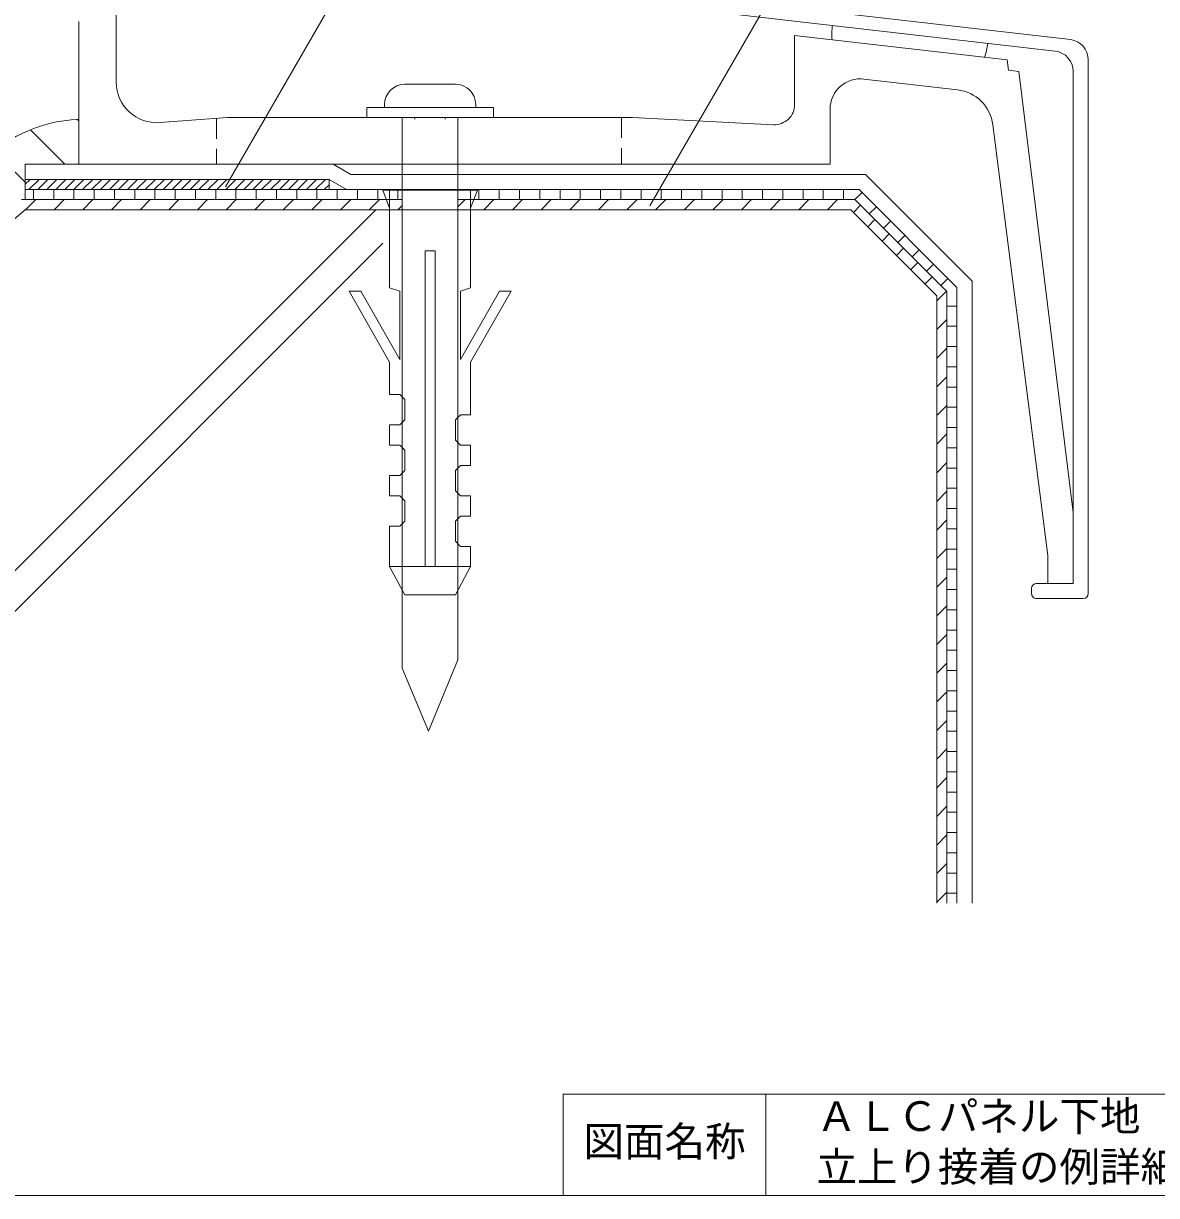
# Model space of a CAD drawing. Units: millimetres on the paper. Extents: x -135 to 135, y -94 to 92.
# Drawn here: x -38.3 to 73.6, y -88 to 27.8 of the extents above; entities that cross this region are included whole.
import ezdxf
from ezdxf.enums import TextEntityAlignment as Align

# ---------------------------------------------------------------- set-up
doc = ezdxf.new("R2010")
doc.units = ezdxf.units.MM
doc.linetypes.add('DASHED2', pattern=[3, 2, -1])
for name, color, linetype, lineweight in [('1-2_ハッチング', 4, 'Continuous', 9), ('1-4_リベットルーフ', 6, 'Continuous', 18), ('1-6_アンカー類', 4, 'Continuous', 9), ('1-7_設備', 3, 'Continuous', 18), ('1-8_下地など', 33, 'Continuous', 18), ('1-A_元図・躯体', 7, 'Continuous', 18), ('1-B_その他', 5, 'Continuous', 18), ('1-C_アンカー類②', 4, 'Continuous', 9), ('1-D_設備②', 134, 'Continuous', 18), ('1-E', 4, 'Continuous', 9), ('E-E', 7, 'Continuous', 18), ('F-F', 7, 'Continuous', 18)]:
    doc.layers.add(name, color=color, linetype=linetype, lineweight=lineweight)
doc.styles.add('ＭＳ ゴシック', font='')
doc.styles.get('ＭＳ ゴシック').set_extended_font_data('MS Gothic')

msp = doc.modelspace()

# ---------------------------------------------------------------- linework, layer by layer
at = {"layer": '1-2_ハッチング'}
for p, q in [((-33.011, 18.303), (-32.849, 18.141)), ((-37.63, 17.265), (-34.236, 13.871)), ((-41.217, 15.195), (-38.129, 12.108))]:
    msp.add_line(p, q, dxfattribs=at)
msp.add_arc((-32.133, 3.596), 14.733, 92.78438, 181.33033, dxfattribs=at)
at = {"layer": '1-4_リベットルーフ'}
for p, q in [((-38.129, 12.371), (-38.129, 13.871)), ((-7.727, 13.871), (-38.129, 13.871)), ((-7.727, 13.871), (-5.995, 12.871)), ((-5.995, 12.871), (44.834, 12.871)), ((55.385, 2.321), (44.834, 12.871)), ((-8.129, 12.371), (-38.129, 12.371)), ((53.885, 1.699), (44.213, 11.371)), ((55.385, 2.321), (55.385, -59.12)), ((53.885, 1.699), (53.885, -59.12))]:
    msp.add_line(p, q, dxfattribs=at)
msp.add_lwpolyline([(-8.129, 12.371), (-6.397, 11.371), (44.213, 11.371)], dxfattribs=at)
at = {"layer": '1-6_アンカー類'}
for p, q in [((4.351, 21.771), (-0.648, 21.771)), ((-2.648, 19.771), (-2.648, 19.471)), ((6.352, 19.771), (6.352, 19.471)), ((-4.398, 19.471), (8.101, 19.471)), ((-4.398, 19.471), (-4.398, 18.471)), ((8.101, 19.471), (8.101, 18.471)), ((-4.398, 18.471), (8.101, 18.471)), ((-0.899, 18.471), (-0.899, -35.896)), ((3.352, 18.471), (3.352, 18.371)), ((4.602, 18.471), (4.602, -35.1)), ((1.687, -42.137), (4.602, -35.1)), ((1.687, -42.137), (-0.899, -35.896))]:
    msp.add_line(p, q, dxfattribs=at)
msp.add_lwpolyline([(3.352, 18.471), (0.352, 18.471), (0.352, 18.371)], dxfattribs=at)
for centre, start, end in [((-0.648, 19.771), 90, 180), ((4.351, 19.771), 0, 90)]:
    msp.add_arc(centre, 2, start, end, dxfattribs=at)
at = {"layer": '1-7_設備'}
for p, q in [((-60.919, 40.714), (65.081, 26.174)), ((-59.419, 39.232), (63.581, 25.039)), ((66.852, 24.187), (66.852, -28.529)), ((65.352, 23.052), (65.352, -27.529)), ((3.352, 18.471), (3.352, 18.321)), ((61.752, -27.529), (65.352, -27.529)), ((61.252, -28.029), (61.252, -28.529)), ((66.352, -29.029), (61.752, -29.029))]:
    msp.add_line(p, q, dxfattribs=at)
msp.add_lwpolyline([(3.352, 18.471), (0.352, 18.471), (0.352, 18.321)], dxfattribs=at)
for centre, radius, start, end in [((64.852, 24.187), 2, 0, 83.4174), ((63.352, 23.052), 2, 0, 83.4174), ((61.752, -28.029), 0.5, 90, 180), ((61.752, -28.529), 0.5, 179.99988, 270.00011), ((66.352, -28.529), 0.5, 270.00011, 359.99976)]:
    msp.add_arc(centre, radius, start, end, dxfattribs=at)
at = {"layer": '1-8_下地など'}
for p, q in [((-38.129, 10.371), (-38.129, 11.371)), ((-0.899, 11.371), (-38.129, 11.371)), ((-37.322, 10.371), (-37.322, 11.371)), ((-35.322, 10.371), (-35.322, 11.371)), ((-33.322, 10.371), (-33.322, 11.371)), ((-31.322, 10.371), (-31.322, 11.371)), ((-29.322, 10.371), (-29.322, 11.371)), ((-27.322, 10.371), (-27.322, 11.371)), ((-25.322, 10.371), (-25.322, 11.371)), ((-23.322, 10.371), (-23.322, 11.371)), ((-21.322, 10.371), (-21.322, 11.371)), ((-19.322, 10.371), (-19.322, 11.371)), ((-17.322, 10.371), (-17.322, 11.371)), ((-15.322, 10.371), (-15.322, 11.371)), ((-13.322, 10.371), (-13.322, 11.371)), ((-11.322, 10.371), (-11.322, 11.371)), ((-9.322, 10.371), (-9.322, 11.371)), ((-7.322, 10.371), (-7.322, 11.371)), ((-5.322, 10.371), (-5.322, 11.371)), ((-3.322, 10.371), (-3.322, 11.371)), ((-1.322, 10.371), (-1.322, 11.371)), ((44.213, 11.371), (4.602, 11.371)), ((6.678, 10.371), (6.678, 11.371)), ((8.678, 10.371), (8.678, 11.371)), ((10.678, 10.371), (10.678, 11.371)), ((12.678, 10.371), (12.678, 11.371)), ((14.678, 10.371), (14.678, 11.371)), ((16.678, 10.371), (16.678, 11.371)), ((18.678, 10.371), (18.678, 11.371)), ((20.678, 10.371), (20.678, 11.371)), ((22.678, 10.371), (22.678, 11.371)), ((24.678, 10.371), (24.678, 11.371)), ((26.678, 10.371), (26.678, 11.371)), ((28.678, 10.371), (28.678, 11.371)), ((30.678, 10.371), (30.678, 11.371)), ((32.678, 10.371), (32.678, 11.371)), ((34.678, 10.371), (34.678, 11.371)), ((36.678, 10.371), (36.678, 11.371)), ((38.678, 10.371), (38.678, 11.371)), ((40.678, 10.371), (40.678, 11.371)), ((42.678, 10.371), (42.678, 11.371)), ((43.799, 10.371), (44.506, 11.078)), ((53.885, 1.699), (44.213, 11.371)), ((-0.899, 10.371), (-38.129, 10.371)), ((43.799, 10.371), (4.602, 10.371)), ((52.885, 1.285), (43.799, 10.371)), ((45.213, 8.957), (45.92, 9.664)), ((46.627, 7.542), (47.334, 8.249)), ((48.041, 6.128), (48.749, 6.835)), ((49.456, 4.714), (50.163, 5.421)), ((50.87, 3.3), (51.577, 4.007)), ((52.284, 1.886), (52.991, 2.593)), ((52.885, 1.285), (52.885, -59.12)), ((53.885, 1.699), (53.885, -59.12)), ((52.885, -0.142), (53.885, -0.142)), ((52.885, -2.142), (53.885, -2.142)), ((52.885, -4.142), (53.885, -4.142)), ((52.885, -6.142), (53.885, -6.142)), ((52.885, -8.142), (53.885, -8.142)), ((52.885, -10.142), (53.885, -10.142)), ((52.885, -12.142), (53.885, -12.142)), ((52.885, -14.142), (53.885, -14.142)), ((52.885, -16.142), (53.885, -16.142)), ((52.885, -18.142), (53.885, -18.142)), ((52.885, -20.142), (53.885, -20.142)), ((52.885, -22.142), (53.885, -22.142)), ((52.885, -24.142), (53.885, -24.142)), ((52.885, -26.142), (53.885, -26.142)), ((52.885, -28.142), (53.885, -28.142)), ((52.885, -30.142), (53.885, -30.142)), ((52.885, -32.142), (53.885, -32.142)), ((52.885, -34.142), (53.885, -34.142)), ((52.885, -36.142), (53.885, -36.142)), ((52.885, -38.142), (53.885, -38.142)), ((52.885, -40.142), (53.885, -40.142)), ((52.885, -42.142), (53.885, -42.142)), ((52.885, -44.142), (53.885, -44.142)), ((52.885, -46.142), (53.885, -46.142)), ((52.885, -48.142), (53.885, -48.142)), ((52.885, -50.142), (53.885, -50.142)), ((52.885, -52.142), (53.885, -52.142)), ((52.885, -54.142), (53.885, -54.142)), ((52.885, -56.142), (53.885, -56.142)), ((52.885, -58.142), (53.885, -58.142))]:
    msp.add_line(p, q, dxfattribs=at)
at = {"layer": '1-A_元図・躯体'}
for p, q in [((-48.182, 0.819), (-38.129, 9.371)), ((-48.182, -35.307), (-3.519, 9.371)), ((43.385, 9.371), (-38.129, 9.371)), ((51.885, 0.871), (43.385, 9.371)), ((-48.182, -39.309), (-2.827, 6.06)), ((51.885, 0.871), (51.885, -59.12))]:
    msp.add_line(p, q, dxfattribs=at)
at = {"layer": '1-B_その他'}
for p, q in [((-38.129, 11.897), (-37.655, 12.371)), ((-38.129, 12.371), (-38.129, 11.371)), ((-37.771, 11.371), (-36.771, 12.371)), ((-36.888, 11.371), (-35.888, 12.371)), ((-36.004, 11.371), (-35.004, 12.371)), ((-35.12, 11.371), (-34.12, 12.371)), ((-34.236, 11.371), (-33.236, 12.371)), ((-33.352, 11.371), (-32.352, 12.371)), ((-32.468, 11.371), (-31.468, 12.371)), ((-31.584, 11.371), (-30.584, 12.371)), ((-30.7, 11.371), (-29.7, 12.371)), ((-29.816, 11.371), (-28.816, 12.371)), ((-28.933, 11.371), (-27.933, 12.371)), ((-28.049, 11.371), (-27.049, 12.371)), ((-27.165, 11.371), (-26.165, 12.371)), ((-26.281, 11.371), (-25.281, 12.371)), ((-25.397, 11.371), (-24.397, 12.371)), ((-24.513, 11.371), (-23.513, 12.371)), ((-23.629, 11.371), (-22.629, 12.371)), ((-22.745, 11.371), (-21.745, 12.371)), ((-21.862, 11.371), (-20.862, 12.371)), ((-20.978, 11.371), (-19.978, 12.371)), ((-20.094, 11.371), (-19.094, 12.371)), ((-19.21, 11.371), (-18.21, 12.371)), ((-18.326, 11.371), (-17.326, 12.371)), ((-17.442, 11.371), (-16.442, 12.371)), ((-16.558, 11.371), (-15.558, 12.371)), ((-15.674, 11.371), (-14.674, 12.371)), ((-14.79, 11.371), (-13.79, 12.371)), ((-13.907, 11.371), (-12.907, 12.371)), ((-13.023, 11.371), (-12.023, 12.371)), ((-12.139, 11.371), (-11.139, 12.371)), ((-11.255, 11.371), (-10.255, 12.371)), ((-10.371, 11.371), (-9.371, 12.371)), ((-9.487, 11.371), (-8.487, 12.371)), ((-8.603, 11.371), (-8.129, 11.845)), ((-17.157, 11.371), (-38.129, 11.371))]:
    msp.add_line(p, q, dxfattribs=at)
msp.add_lwpolyline([(-38.129, 11.371), (-8.129, 11.371), (-8.129, 12.371), (-38.129, 12.371)], dxfattribs=at)
at = {"layer": '1-C_アンカー類②'}
for p, q in [((-2.149, 9.53), (-2.83, 11.321)), ((-2.83, 11.321), (6.533, 11.321)), ((-2.149, 11.321), (-2.149, 1.67)), ((5.851, 9.53), (6.533, 11.321)), ((5.851, 11.321), (5.851, 1.67)), ((1.351, 5.321), (2.351, 5.321)), ((1.351, 5.321), (1.351, -25.879)), ((2.351, 5.321), (2.351, -25.879)), ((-4.996, 1.321), (-6.149, 1.321)), ((-6.149, 1.321), (-2.149, -5.679)), ((-4.996, 1.321), (-1.149, -5.413)), ((-1.149, 1.321), (-2.149, 1.67)), ((-1.149, 1.321), (-1.149, -5.413)), ((4.851, 1.321), (5.851, 1.67)), ((8.699, 1.321), (4.851, -5.413)), ((4.851, 1.321), (4.851, -5.413)), ((9.851, 1.321), (5.851, -5.679)), ((8.699, 1.321), (9.851, 1.321)), ((-2.149, -5.679), (-2.149, -8.879)), ((5.851, -5.679), (5.851, -10.879)), ((-1.149, -8.879), (-2.149, -8.879)), ((-1.149, -8.879), (-0.649, -9.379)), ((-0.649, -9.379), (-0.649, -11.379)), ((-0.649, -11.379), (-1.149, -11.879)), ((4.851, -10.879), (4.351, -11.379)), ((4.351, -11.379), (4.351, -13.379)), ((4.851, -10.879), (5.851, -10.879)), ((-1.149, -11.879), (-2.149, -11.879)), ((-2.149, -11.879), (-2.149, -13.879)), ((-1.149, -13.879), (-2.149, -13.879)), ((4.351, -13.379), (4.851, -13.879)), ((4.851, -13.879), (5.851, -13.879)), ((5.851, -13.879), (5.851, -15.879)), ((4.851, -15.879), (4.351, -16.379)), ((4.851, -15.879), (5.851, -15.879)), ((-1.149, -16.879), (-2.149, -16.879)), ((-2.149, -16.879), (-2.149, -18.879)), ((-0.649, -16.379), (-1.149, -16.879)), ((4.351, -16.379), (4.351, -18.379)), ((4.351, -18.379), (4.851, -18.879)), ((-1.149, -18.879), (-2.149, -18.879)), ((-1.149, -18.879), (-0.649, -19.379)), ((-0.649, -19.379), (-0.649, -21.379)), ((4.851, -18.879), (5.851, -18.879)), ((5.851, -18.879), (5.851, -20.879)), ((-1.149, -21.879), (-2.149, -21.879)), ((-2.149, -21.879), (-2.149, -25.879)), ((-0.649, -21.379), (-1.149, -21.879)), ((4.851, -20.879), (4.351, -21.379)), ((4.351, -21.379), (4.351, -23.379)), ((4.851, -20.879), (5.851, -20.879)), ((4.351, -23.379), (4.851, -23.879)), ((4.851, -23.879), (5.851, -23.879)), ((5.851, -23.879), (5.851, -25.879)), ((-2.149, -25.879), (5.851, -25.879)), ((-2.149, -25.879), (-0.649, -28.679)), ((5.851, -25.879), (4.351, -28.679)), ((-0.649, -28.679), (4.351, -28.679))]:
    msp.add_line(p, q, dxfattribs=at)
msp.add_lwpolyline([(-1.149, -13.879), (-0.649, -14.379), (-0.649, -16.379)], dxfattribs=at)
at = {"layer": '1-D_設備②'}
for p, q in [((-29.149, 21.972), (-29.149, 33.829)), ((-32.849, 27.975), (-32.849, 13.871)), ((37.852, 19.773), (37.852, 26.599)), ((53.92, 21.222), (44.696, 22.286)), ((41.352, 19.306), (41.352, 13.871)), ((-24.859, 17.983), (-18.149, 18.471)), ((0.352, 18.471), (-18.149, 18.471)), ((21.852, 18.471), (3.352, 18.471)), ((35.752, 17.776), (21.852, 18.471)), ((57.429, 17.754), (62.852, -24.766)), ((41.352, 13.871), (-32.849, 13.871)), ((62.852, -24.766), (62.852, -27.529)), ((65.352, -27.529), (62.852, -27.529))]:
    msp.add_line(p, q, dxfattribs=at)
at = {"layer": '1-D_設備②', "linetype": 'DASHED2'}
for p, q in [((-19.249, 18.391), (-19.249, 13.871)), ((20.752, 18.471), (20.752, 13.871))]:
    msp.add_line(p, q, dxfattribs=at)
at = {"layer": '1-D_設備②'}
for points in [[(37.852, 26.599), (58.827, 24.179), (58.964, 23.157), (59.989, 23.038)], [(59.989, 23.038), (65.352, -20.529), (65.352, -27.529)]]:
    msp.add_lwpolyline(points, dxfattribs=at)
for centre, radius, start, end in [((47.386, 26.694), 5.862, 171.34537, 185.10274), ((51.105, 26.469), 5.862, 339.70668, 353.51074), ((44.352, 19.306), 3, 83.41884, 180), ((-25.149, 21.972), 4, 180, 274.15941), ((53.462, 17.248), 4, 7.26692, 83.41862), ((35.852, 19.773), 2, 267.13757, 0)]:
    msp.add_arc(centre, radius, start, end, dxfattribs=at)
at = {"layer": '1-E'}
for p, q in [((-0.899, 10.371), (-38.497, 10.371)), ((-38.105, 9.371), (-37.105, 10.371)), ((-35.276, 9.371), (-34.276, 10.371)), ((-32.448, 9.371), (-31.448, 10.371)), ((-29.619, 9.371), (-28.619, 10.371)), ((-26.791, 9.371), (-25.791, 10.371)), ((-23.962, 9.371), (-22.962, 10.371)), ((-21.134, 9.371), (-20.134, 10.371)), ((-18.306, 9.371), (-17.306, 10.371)), ((-15.477, 9.371), (-14.477, 10.371)), ((-12.649, 9.371), (-11.649, 10.371)), ((-9.82, 9.371), (-8.82, 10.371)), ((-6.992, 9.371), (-5.992, 10.371)), ((-4.163, 9.371), (-3.163, 10.371)), ((-1.335, 9.371), (-0.899, 9.807)), ((4.602, 9.651), (5.322, 10.371)), ((43.799, 10.371), (4.602, 10.371)), ((7.15, 9.371), (8.15, 10.371)), ((9.979, 9.371), (10.979, 10.371)), ((12.807, 9.371), (13.807, 10.371)), ((15.636, 9.371), (16.636, 10.371)), ((18.464, 9.371), (19.464, 10.371)), ((21.292, 9.371), (22.292, 10.371)), ((24.121, 9.371), (25.121, 10.371)), ((26.949, 9.371), (27.949, 10.371)), ((29.778, 9.371), (30.778, 10.371)), ((32.606, 9.371), (33.606, 10.371)), ((35.435, 9.371), (36.435, 10.371)), ((38.263, 9.371), (39.263, 10.371)), ((41.091, 9.371), (42.091, 10.371)), ((43.652, 9.103), (44.359, 9.81)), ((52.885, 1.285), (43.799, 10.371)), ((45.066, 7.689), (45.774, 8.396)), ((46.481, 6.275), (47.188, 6.982)), ((47.895, 4.861), (48.602, 5.568)), ((49.309, 3.446), (50.016, 4.153)), ((50.723, 2.032), (51.43, 2.739)), ((51.885, 0.365), (52.845, 1.325)), ((52.885, 1.285), (52.885, -59.12)), ((51.885, -2.463), (52.885, -1.463)), ((51.885, -5.292), (52.885, -4.292)), ((51.885, -8.12), (52.885, -7.12)), ((51.885, -10.949), (52.885, -9.949)), ((51.885, -13.777), (52.885, -12.777)), ((51.885, -16.606), (52.885, -15.606)), ((51.885, -19.434), (52.885, -18.434)), ((51.885, -22.262), (52.885, -21.262)), ((51.885, -25.091), (52.885, -24.091)), ((51.885, -27.919), (52.885, -26.919)), ((51.885, -30.748), (52.885, -29.748)), ((51.885, -33.576), (52.885, -32.576)), ((51.885, -36.405), (52.885, -35.405)), ((51.885, -39.233), (52.885, -38.233)), ((51.885, -42.061), (52.885, -41.061)), ((51.885, -44.89), (52.885, -43.89)), ((51.885, -47.718), (52.885, -46.718)), ((51.885, -50.547), (52.885, -49.547)), ((51.885, -53.375), (52.885, -52.375)), ((51.885, -56.204), (52.885, -55.204)), ((51.885, -59.032), (52.885, -58.032))]:
    msp.add_line(p, q, dxfattribs=at)
at = {"layer": 'E-E'}
for p, q in [((48.552, 53.07), (23.552, 9.769)), ((1.648, 46.276), (-18.352, 11.635))]:
    msp.add_line(p, q, dxfattribs=at)
at = {"layer": 'F-F'}
for p, q in [((15, -88), (15, -78)), ((35, -88), (35, -78))]:
    msp.add_line(p, q, dxfattribs=at)
for points in [[(-135, 92), (135, 92), (135, -88), (-135, -88)], [(135, -78), (40.118, -78), (15, -78)]]:
    msp.add_lwpolyline(points, dxfattribs=at)

# ---------------------------------------------------------------- texts
at = {"layer": 'E-E', "style": 'ＭＳ ゴシック'}
for s, p in [('ＡＬＣパネル下地', (40, -82.5)), ('図面名称', (17, -85)), ('立上り接着の例詳細図', (40, -87.5))]:
    msp.add_text(s, height=2.933, dxfattribs=at).set_placement(p, align=Align.BOTTOM_LEFT)

doc.saveas('drawing.dxf')
